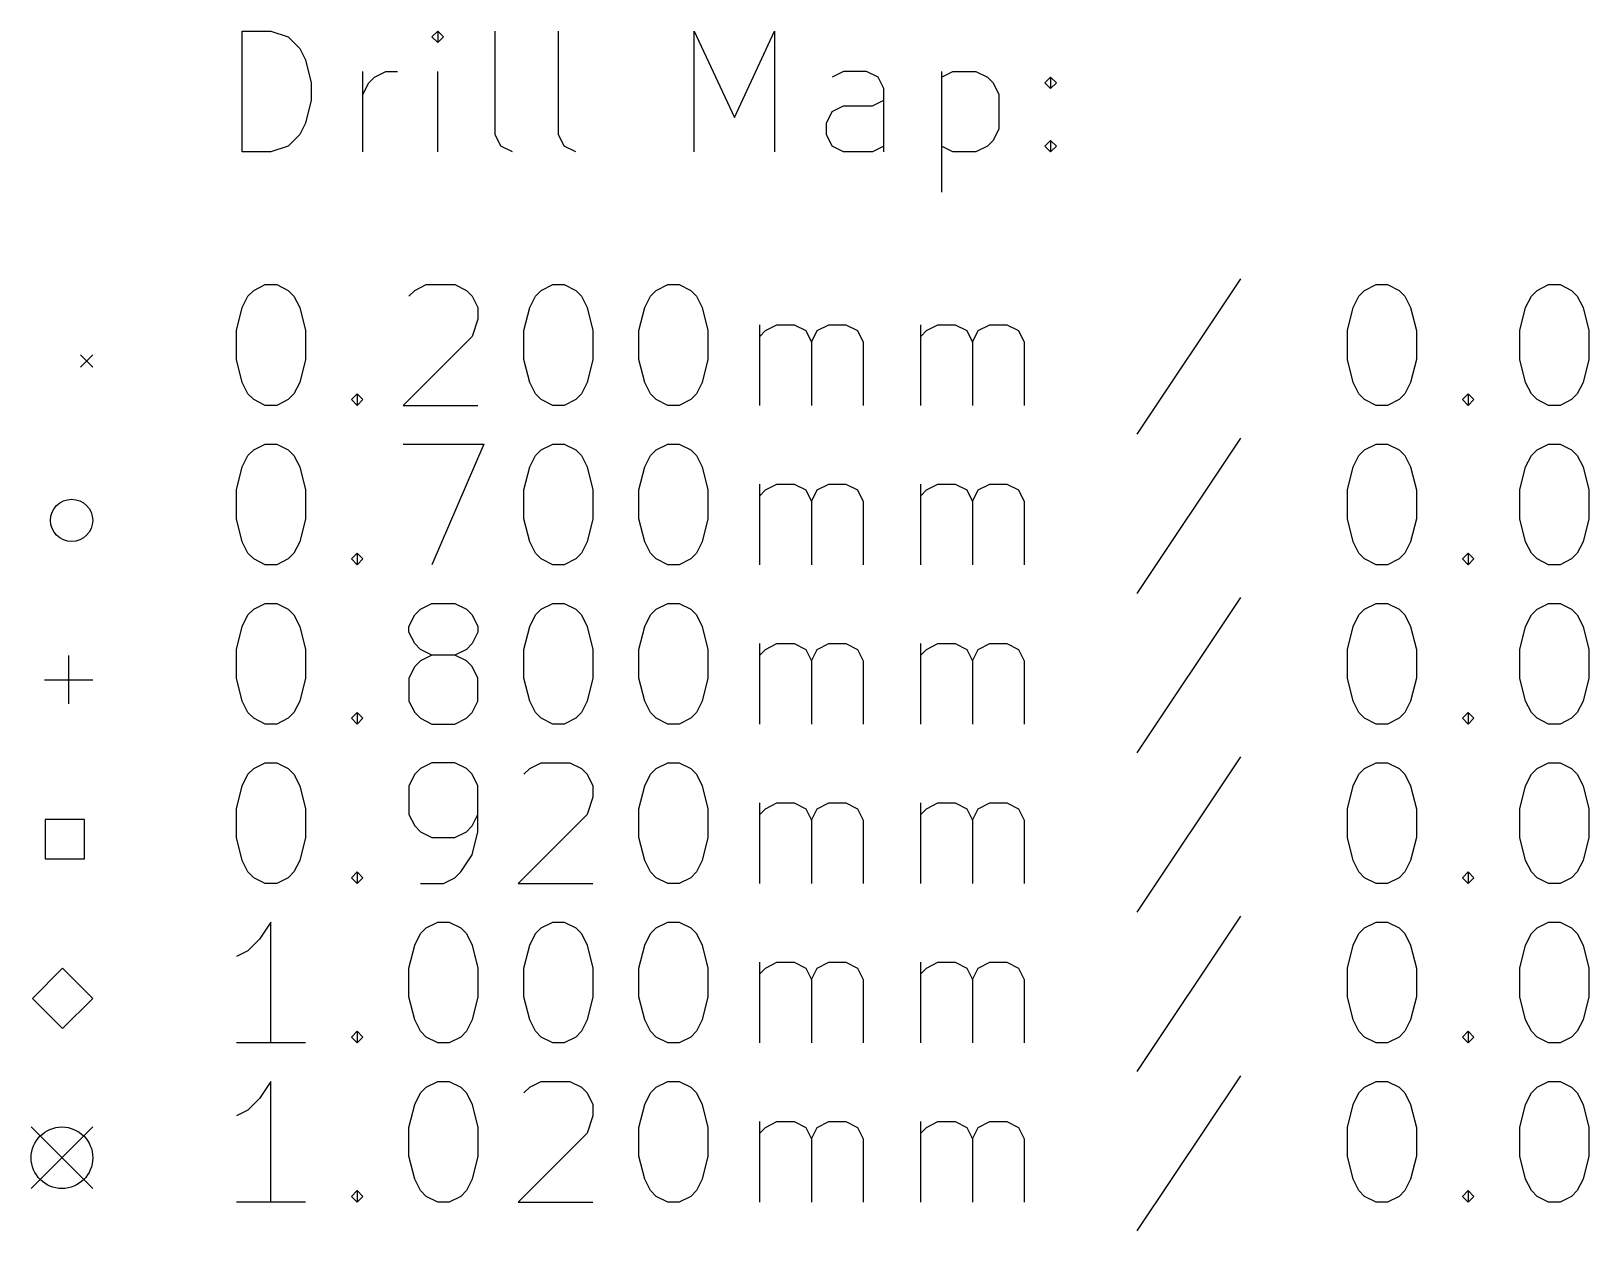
# Model space of a CAD drawing. Extents: x 82 to 194, y -127 to -38.
# Drawn here: x 82.93 to 108.73, y -106.86 to -86.98 of the extents above; entities that cross this region are included whole.
import ezdxf

# ---------------------------------------------------------------- set-up
doc = ezdxf.new("R2010")
doc.units = 0
doc.layers.add('BLACK', color=7, linetype='CONTINUOUS')

msp = doc.modelspace()

# ---------------------------------------------------------------- linework, layer by layer
at = {"layer": 'BLACK', "linetype": 'CONTINUOUS'}
for p, q in [((86.4262, -88.9848), (86.4262, -86.9848)), ((86.4262, -86.9848), (86.9024, -86.9848)), ((86.9024, -86.9848), (87.1881, -87.08)), ((87.1881, -87.08), (87.3786, -87.2705)), ((89.6643, -86.9848), (89.569, -87.08)), ((89.569, -87.08), (89.6643, -87.1752)), ((89.7595, -87.08), (89.6643, -86.9848)), ((89.6643, -86.9848), (89.6643, -87.1752)), ((89.6643, -87.1752), (89.7595, -87.08)), ((90.6167, -88.699), (90.6167, -86.9848)), ((91.6643, -88.699), (91.6643, -86.9848)), ((93.9119, -88.9848), (93.9119, -86.9848)), ((93.9119, -86.9848), (94.5786, -88.4133)), ((94.5786, -88.4133), (95.2452, -86.9848)), ((95.2452, -86.9848), (95.2452, -88.9848)), ((87.3786, -87.2705), (87.4738, -87.461)), ((87.4738, -87.461), (87.569, -87.8419)), ((88.4262, -88.9848), (88.4262, -87.6514)), ((88.6167, -87.7467), (88.8071, -87.6514)), ((88.8071, -87.6514), (88.9976, -87.6514)), ((89.6643, -88.9848), (89.6643, -87.6514)), ((96.3881, -87.6514), (96.1976, -87.7467)), ((96.769, -87.6514), (96.3881, -87.6514)), ((96.9595, -87.7467), (96.769, -87.6514)), ((98.0071, -87.6514), (98.0071, -89.6514)), ((98.0071, -87.7467), (98.1976, -87.6514)), ((98.1976, -87.6514), (98.5786, -87.6514)), ((98.5786, -87.6514), (98.769, -87.7467)), ((87.569, -87.8419), (87.569, -88.1276)), ((88.4262, -88.0324), (88.5214, -87.8419)), ((88.5214, -87.8419), (88.6167, -87.7467)), ((97.0548, -87.9371), (96.9595, -87.7467)), ((97.0548, -88.9848), (97.0548, -87.9371)), ((98.769, -87.7467), (98.8643, -87.8419)), ((98.8643, -87.8419), (98.9595, -88.0324)), ((99.7214, -87.8419), (99.8167, -87.7467)), ((99.8167, -87.9371), (99.7214, -87.8419)), ((99.8167, -87.7467), (99.9119, -87.8419)), ((99.8167, -87.7467), (99.8167, -87.9371)), ((99.9119, -87.8419), (99.8167, -87.9371)), ((87.569, -88.1276), (87.4738, -88.5086)), ((96.1976, -88.3181), (96.3881, -88.2229)), ((96.3881, -88.2229), (96.8643, -88.2229)), ((96.8643, -88.2229), (97.0548, -88.1276)), ((98.9595, -88.0324), (98.9595, -88.6038)), ((96.1024, -88.5086), (96.1976, -88.3181)), ((87.3786, -88.699), (87.1881, -88.8895)), ((87.4738, -88.5086), (87.3786, -88.699)), ((90.7119, -88.8895), (90.6167, -88.699)), ((91.7595, -88.8895), (91.6643, -88.699)), ((96.1024, -88.699), (96.1024, -88.5086)), ((96.1976, -88.8895), (96.1024, -88.699)), ((98.9595, -88.6038), (98.8643, -88.7943)), ((86.9024, -88.9848), (86.4262, -88.9848)), ((87.1881, -88.8895), (86.9024, -88.9848)), ((90.9024, -88.9848), (90.7119, -88.8895)), ((91.95, -88.9848), (91.7595, -88.8895)), ((96.3881, -88.9848), (96.1976, -88.8895)), ((96.8643, -88.9848), (96.3881, -88.9848)), ((97.0548, -88.8895), (96.8643, -88.9848)), ((98.1976, -88.9848), (98.0071, -88.8895)), ((98.5786, -88.9848), (98.1976, -88.9848)), ((98.769, -88.8895), (98.5786, -88.9848)), ((98.8643, -88.7943), (98.769, -88.8895)), ((99.7214, -88.8895), (99.8167, -88.7943)), ((99.8167, -88.9848), (99.7214, -88.8895)), ((99.8167, -88.7943), (99.9119, -88.8895)), ((99.8167, -88.7943), (99.8167, -88.9848)), ((99.9119, -88.8895), (99.8167, -88.9848)), ((86.5214, -91.3752), (86.6167, -91.28)), ((86.6167, -91.28), (86.8071, -91.1848)), ((86.8071, -91.1848), (86.9976, -91.1848)), ((86.9976, -91.1848), (87.1881, -91.28)), ((87.1881, -91.28), (87.2833, -91.3752)), ((89.1881, -91.3752), (89.2833, -91.28)), ((89.2833, -91.28), (89.4738, -91.1848)), ((89.4738, -91.1848), (89.95, -91.1848)), ((89.95, -91.1848), (90.1405, -91.28)), ((90.1405, -91.28), (90.2357, -91.3752)), ((91.2833, -91.3752), (91.3786, -91.28)), ((91.3786, -91.28), (91.569, -91.1848)), ((91.569, -91.1848), (91.7595, -91.1848)), ((91.7595, -91.1848), (91.95, -91.28)), ((91.95, -91.28), (92.0452, -91.3752)), ((93.1881, -91.3752), (93.2833, -91.28)), ((93.2833, -91.28), (93.4738, -91.1848)), ((93.4738, -91.1848), (93.6643, -91.1848)), ((93.6643, -91.1848), (93.8548, -91.28)), ((93.8548, -91.28), (93.95, -91.3752)), ((102.96, -91.0895), (101.245, -93.661)), ((104.921, -91.3752), (105.017, -91.28)), ((105.017, -91.28), (105.207, -91.1848)), ((105.207, -91.1848), (105.398, -91.1848)), ((105.398, -91.1848), (105.588, -91.28)), ((105.588, -91.28), (105.683, -91.3752)), ((107.779, -91.3752), (107.874, -91.28)), ((107.874, -91.28), (108.064, -91.1848)), ((108.064, -91.1848), (108.255, -91.1848)), ((108.255, -91.1848), (108.445, -91.28)), ((108.445, -91.28), (108.54, -91.3752)), ((86.331, -91.9467), (86.4262, -91.5657)), ((86.4262, -91.5657), (86.5214, -91.3752)), ((87.2833, -91.3752), (87.3786, -91.5657)), ((87.3786, -91.5657), (87.4738, -91.9467)), ((90.2357, -91.3752), (90.331, -91.5657)), ((90.331, -91.5657), (90.331, -91.7562)), ((91.0929, -91.9467), (91.1881, -91.5657)), ((91.1881, -91.5657), (91.2833, -91.3752)), ((92.0452, -91.3752), (92.1405, -91.5657)), ((92.1405, -91.5657), (92.2357, -91.9467)), ((92.9976, -91.9467), (93.0929, -91.5657)), ((93.0929, -91.5657), (93.1881, -91.3752)), ((93.95, -91.3752), (94.0452, -91.5657)), ((94.0452, -91.5657), (94.1405, -91.9467)), ((104.731, -91.9467), (104.826, -91.5657)), ((104.826, -91.5657), (104.921, -91.3752)), ((105.683, -91.3752), (105.779, -91.5657)), ((105.779, -91.5657), (105.874, -91.9467)), ((107.588, -91.9467), (107.683, -91.5657)), ((107.683, -91.5657), (107.779, -91.3752)), ((108.54, -91.3752), (108.636, -91.5657)), ((108.636, -91.5657), (108.731, -91.9467)), ((90.331, -91.7562), (90.2357, -92.0419)), ((94.9976, -93.1848), (94.9976, -91.8514)), ((95.0929, -91.9467), (95.2833, -91.8514)), ((95.2833, -91.8514), (95.569, -91.8514)), ((95.569, -91.8514), (95.7595, -91.9467)), ((95.95, -91.9467), (96.1405, -91.8514)), ((96.1405, -91.8514), (96.4262, -91.8514)), ((96.4262, -91.8514), (96.6167, -91.9467)), ((97.6643, -93.1848), (97.6643, -91.8514)), ((97.7595, -91.9467), (97.95, -91.8514)), ((97.95, -91.8514), (98.2357, -91.8514)), ((98.2357, -91.8514), (98.4262, -91.9467)), ((98.6167, -91.9467), (98.8071, -91.8514)), ((98.8071, -91.8514), (99.0929, -91.8514)), ((99.0929, -91.8514), (99.2833, -91.9467)), ((86.331, -92.4229), (86.331, -91.9467)), ((87.4738, -91.9467), (87.4738, -92.4229)), ((90.2357, -92.0419), (89.0929, -93.1848)), ((91.0929, -92.4229), (91.0929, -91.9467)), ((92.2357, -91.9467), (92.2357, -92.4229)), ((92.9976, -92.4229), (92.9976, -91.9467)), ((94.1405, -91.9467), (94.1405, -92.4229)), ((94.9976, -92.0419), (95.0929, -91.9467)), ((95.7595, -91.9467), (95.8548, -92.1371)), ((95.8548, -92.1371), (95.95, -91.9467)), ((96.6167, -91.9467), (96.7119, -92.1371)), ((97.6643, -92.0419), (97.7595, -91.9467)), ((98.4262, -91.9467), (98.5214, -92.1371)), ((98.5214, -92.1371), (98.6167, -91.9467)), ((99.2833, -91.9467), (99.3786, -92.1371)), ((104.731, -92.4229), (104.731, -91.9467)), ((105.874, -91.9467), (105.874, -92.4229)), ((107.588, -92.4229), (107.588, -91.9467)), ((108.731, -91.9467), (108.731, -92.4229)), ((83.75, -92.35), (83.95, -92.55)), ((83.95, -92.35), (83.75, -92.55)), ((95.8548, -92.1371), (95.8548, -93.1848)), ((96.7119, -92.1371), (96.7119, -93.1848)), ((98.5214, -92.1371), (98.5214, -93.1848)), ((99.3786, -92.1371), (99.3786, -93.1848)), ((86.4262, -92.8038), (86.331, -92.4229)), ((87.4738, -92.4229), (87.3786, -92.8038)), ((91.1881, -92.8038), (91.0929, -92.4229)), ((92.2357, -92.4229), (92.1405, -92.8038)), ((93.0929, -92.8038), (92.9976, -92.4229)), ((94.1405, -92.4229), (94.0452, -92.8038)), ((104.826, -92.8038), (104.731, -92.4229)), ((105.874, -92.4229), (105.779, -92.8038)), ((107.683, -92.8038), (107.588, -92.4229)), ((108.731, -92.4229), (108.636, -92.8038)), ((86.5214, -92.9943), (86.4262, -92.8038)), ((87.3786, -92.8038), (87.2833, -92.9943)), ((91.2833, -92.9943), (91.1881, -92.8038)), ((92.1405, -92.8038), (92.0452, -92.9943)), ((93.1881, -92.9943), (93.0929, -92.8038)), ((94.0452, -92.8038), (93.95, -92.9943)), ((104.921, -92.9943), (104.826, -92.8038)), ((105.779, -92.8038), (105.683, -92.9943)), ((107.779, -92.9943), (107.683, -92.8038)), ((108.636, -92.8038), (108.54, -92.9943)), ((86.6167, -93.0895), (86.5214, -92.9943)), ((86.8071, -93.1848), (86.6167, -93.0895)), ((87.1881, -93.0895), (86.9976, -93.1848)), ((87.2833, -92.9943), (87.1881, -93.0895)), ((88.2357, -93.0895), (88.331, -92.9943)), ((88.331, -93.1848), (88.2357, -93.0895)), ((88.331, -92.9943), (88.4262, -93.0895)), ((88.331, -92.9943), (88.331, -93.1848)), ((88.4262, -93.0895), (88.331, -93.1848)), ((91.3786, -93.0895), (91.2833, -92.9943)), ((91.569, -93.1848), (91.3786, -93.0895)), ((91.95, -93.0895), (91.7595, -93.1848)), ((92.0452, -92.9943), (91.95, -93.0895)), ((93.2833, -93.0895), (93.1881, -92.9943)), ((93.4738, -93.1848), (93.2833, -93.0895)), ((93.8548, -93.0895), (93.6643, -93.1848)), ((93.95, -92.9943), (93.8548, -93.0895)), ((105.017, -93.0895), (104.921, -92.9943)), ((105.207, -93.1848), (105.017, -93.0895)), ((105.588, -93.0895), (105.398, -93.1848)), ((105.683, -92.9943), (105.588, -93.0895)), ((106.636, -93.0895), (106.731, -92.9943)), ((106.731, -93.1848), (106.636, -93.0895)), ((106.731, -92.9943), (106.826, -93.0895)), ((106.731, -92.9943), (106.731, -93.1848)), ((106.826, -93.0895), (106.731, -93.1848)), ((107.874, -93.0895), (107.779, -92.9943)), ((108.064, -93.1848), (107.874, -93.0895)), ((108.445, -93.0895), (108.255, -93.1848)), ((108.54, -92.9943), (108.445, -93.0895)), ((86.9976, -93.1848), (86.8071, -93.1848)), ((89.0929, -93.1848), (90.331, -93.1848)), ((91.7595, -93.1848), (91.569, -93.1848)), ((93.6643, -93.1848), (93.4738, -93.1848)), ((105.398, -93.1848), (105.207, -93.1848)), ((108.255, -93.1848), (108.064, -93.1848)), ((86.6167, -93.92), (86.8071, -93.8248)), ((86.8071, -93.8248), (86.9976, -93.8248)), ((86.9976, -93.8248), (87.1881, -93.92)), ((89.0929, -93.8248), (90.4262, -93.8248)), ((90.4262, -93.8248), (89.569, -95.8248)), ((91.3786, -93.92), (91.569, -93.8248)), ((91.569, -93.8248), (91.7595, -93.8248)), ((91.7595, -93.8248), (91.95, -93.92)), ((93.2833, -93.92), (93.4738, -93.8248)), ((93.4738, -93.8248), (93.6643, -93.8248)), ((93.6643, -93.8248), (93.8548, -93.92)), ((102.96, -93.7295), (101.245, -96.301)), ((105.017, -93.92), (105.207, -93.8248)), ((105.207, -93.8248), (105.398, -93.8248)), ((105.398, -93.8248), (105.588, -93.92)), ((107.874, -93.92), (108.064, -93.8248)), ((108.064, -93.8248), (108.255, -93.8248)), ((108.255, -93.8248), (108.445, -93.92)), ((86.4262, -94.2057), (86.5214, -94.0152)), ((86.5214, -94.0152), (86.6167, -93.92)), ((87.1881, -93.92), (87.2833, -94.0152)), ((87.2833, -94.0152), (87.3786, -94.2057)), ((91.1881, -94.2057), (91.2833, -94.0152)), ((91.2833, -94.0152), (91.3786, -93.92)), ((91.95, -93.92), (92.0452, -94.0152)), ((92.0452, -94.0152), (92.1405, -94.2057)), ((93.0929, -94.2057), (93.1881, -94.0152)), ((93.1881, -94.0152), (93.2833, -93.92)), ((93.8548, -93.92), (93.95, -94.0152)), ((93.95, -94.0152), (94.0452, -94.2057)), ((104.826, -94.2057), (104.921, -94.0152)), ((104.921, -94.0152), (105.017, -93.92)), ((105.588, -93.92), (105.683, -94.0152)), ((105.683, -94.0152), (105.779, -94.2057)), ((107.683, -94.2057), (107.779, -94.0152)), ((107.779, -94.0152), (107.874, -93.92)), ((108.445, -93.92), (108.54, -94.0152)), ((108.54, -94.0152), (108.636, -94.2057)), ((86.331, -94.5867), (86.4262, -94.2057)), ((87.3786, -94.2057), (87.4738, -94.5867)), ((91.0929, -94.5867), (91.1881, -94.2057)), ((92.1405, -94.2057), (92.2357, -94.5867)), ((92.9976, -94.5867), (93.0929, -94.2057)), ((94.0452, -94.2057), (94.1405, -94.5867)), ((104.731, -94.5867), (104.826, -94.2057)), ((105.779, -94.2057), (105.874, -94.5867)), ((107.588, -94.5867), (107.683, -94.2057)), ((108.636, -94.2057), (108.731, -94.5867)), ((86.331, -95.0629), (86.331, -94.5867)), ((87.4738, -94.5867), (87.4738, -95.0629)), ((91.0929, -95.0629), (91.0929, -94.5867)), ((92.2357, -94.5867), (92.2357, -95.0629)), ((92.9976, -95.0629), (92.9976, -94.5867)), ((94.1405, -94.5867), (94.1405, -95.0629)), ((94.9976, -95.8248), (94.9976, -94.4914)), ((94.9976, -94.6819), (95.0929, -94.5867)), ((95.0929, -94.5867), (95.2833, -94.4914)), ((95.2833, -94.4914), (95.569, -94.4914)), ((95.569, -94.4914), (95.7595, -94.5867)), ((95.7595, -94.5867), (95.8548, -94.7771)), ((95.8548, -94.7771), (95.95, -94.5867)), ((95.95, -94.5867), (96.1405, -94.4914)), ((96.1405, -94.4914), (96.4262, -94.4914)), ((96.4262, -94.4914), (96.6167, -94.5867)), ((96.6167, -94.5867), (96.7119, -94.7771)), ((97.6643, -95.8248), (97.6643, -94.4914)), ((97.6643, -94.6819), (97.7595, -94.5867)), ((97.7595, -94.5867), (97.95, -94.4914)), ((97.95, -94.4914), (98.2357, -94.4914)), ((98.2357, -94.4914), (98.4262, -94.5867)), ((98.4262, -94.5867), (98.5214, -94.7771)), ((98.5214, -94.7771), (98.6167, -94.5867)), ((98.6167, -94.5867), (98.8071, -94.4914)), ((98.8071, -94.4914), (99.0929, -94.4914)), ((99.0929, -94.4914), (99.2833, -94.5867)), ((99.2833, -94.5867), (99.3786, -94.7771)), ((104.731, -95.0629), (104.731, -94.5867)), ((105.874, -94.5867), (105.874, -95.0629)), ((107.588, -95.0629), (107.588, -94.5867)), ((108.731, -94.5867), (108.731, -95.0629)), ((95.8548, -94.7771), (95.8548, -95.8248)), ((96.7119, -94.7771), (96.7119, -95.8248)), ((98.5214, -94.7771), (98.5214, -95.8248)), ((99.3786, -94.7771), (99.3786, -95.8248)), ((86.4262, -95.4438), (86.331, -95.0629)), ((87.4738, -95.0629), (87.3786, -95.4438)), ((91.1881, -95.4438), (91.0929, -95.0629)), ((92.2357, -95.0629), (92.1405, -95.4438)), ((93.0929, -95.4438), (92.9976, -95.0629)), ((94.1405, -95.0629), (94.0452, -95.4438)), ((104.826, -95.4438), (104.731, -95.0629)), ((105.874, -95.0629), (105.779, -95.4438)), ((107.683, -95.4438), (107.588, -95.0629)), ((108.731, -95.0629), (108.636, -95.4438)), ((86.5214, -95.6343), (86.4262, -95.4438)), ((87.3786, -95.4438), (87.2833, -95.6343)), ((91.2833, -95.6343), (91.1881, -95.4438)), ((92.1405, -95.4438), (92.0452, -95.6343)), ((93.1881, -95.6343), (93.0929, -95.4438)), ((94.0452, -95.4438), (93.95, -95.6343)), ((104.921, -95.6343), (104.826, -95.4438)), ((105.779, -95.4438), (105.683, -95.6343)), ((107.779, -95.6343), (107.683, -95.4438)), ((108.636, -95.4438), (108.54, -95.6343)), ((86.6167, -95.7295), (86.5214, -95.6343)), ((87.2833, -95.6343), (87.1881, -95.7295)), ((88.2357, -95.7295), (88.331, -95.6343)), ((88.331, -95.6343), (88.4262, -95.7295)), ((88.331, -95.6343), (88.331, -95.8248)), ((91.3786, -95.7295), (91.2833, -95.6343)), ((92.0452, -95.6343), (91.95, -95.7295)), ((93.2833, -95.7295), (93.1881, -95.6343)), ((93.95, -95.6343), (93.8548, -95.7295)), ((105.017, -95.7295), (104.921, -95.6343)), ((105.683, -95.6343), (105.588, -95.7295)), ((106.636, -95.7295), (106.731, -95.6343)), ((106.731, -95.6343), (106.826, -95.7295)), ((106.731, -95.6343), (106.731, -95.8248)), ((107.874, -95.7295), (107.779, -95.6343)), ((108.54, -95.6343), (108.445, -95.7295)), ((86.8071, -95.8248), (86.6167, -95.7295)), ((86.9976, -95.8248), (86.8071, -95.8248)), ((87.1881, -95.7295), (86.9976, -95.8248)), ((88.331, -95.8248), (88.2357, -95.7295)), ((88.4262, -95.7295), (88.331, -95.8248)), ((91.569, -95.8248), (91.3786, -95.7295)), ((91.7595, -95.8248), (91.569, -95.8248)), ((91.95, -95.7295), (91.7595, -95.8248)), ((93.4738, -95.8248), (93.2833, -95.7295)), ((93.6643, -95.8248), (93.4738, -95.8248)), ((93.8548, -95.7295), (93.6643, -95.8248)), ((105.207, -95.8248), (105.017, -95.7295)), ((105.398, -95.8248), (105.207, -95.8248)), ((105.588, -95.7295), (105.398, -95.8248)), ((106.731, -95.8248), (106.636, -95.7295)), ((106.826, -95.7295), (106.731, -95.8248)), ((108.064, -95.8248), (107.874, -95.7295)), ((108.255, -95.8248), (108.064, -95.8248)), ((108.445, -95.7295), (108.255, -95.8248)), ((86.6167, -96.56), (86.8071, -96.4648)), ((86.8071, -96.4648), (86.9976, -96.4648)), ((86.9976, -96.4648), (87.1881, -96.56)), ((89.3786, -96.56), (89.569, -96.4648)), ((89.569, -96.4648), (89.95, -96.4648)), ((89.95, -96.4648), (90.1405, -96.56)), ((91.3786, -96.56), (91.569, -96.4648)), ((91.569, -96.4648), (91.7595, -96.4648)), ((91.7595, -96.4648), (91.95, -96.56)), ((93.2833, -96.56), (93.4738, -96.4648)), ((93.4738, -96.4648), (93.6643, -96.4648)), ((93.6643, -96.4648), (93.8548, -96.56)), ((102.96, -96.3695), (101.245, -98.941)), ((105.017, -96.56), (105.207, -96.4648)), ((105.207, -96.4648), (105.398, -96.4648)), ((105.398, -96.4648), (105.588, -96.56)), ((107.874, -96.56), (108.064, -96.4648)), ((108.064, -96.4648), (108.255, -96.4648)), ((108.255, -96.4648), (108.445, -96.56)), ((86.4262, -96.8457), (86.5214, -96.6552)), ((86.5214, -96.6552), (86.6167, -96.56)), ((87.1881, -96.56), (87.2833, -96.6552)), ((87.2833, -96.6552), (87.3786, -96.8457)), ((89.1881, -96.8457), (89.2833, -96.6552)), ((89.2833, -96.6552), (89.3786, -96.56)), ((90.1405, -96.56), (90.2357, -96.6552)), ((90.2357, -96.6552), (90.331, -96.8457)), ((91.1881, -96.8457), (91.2833, -96.6552)), ((91.2833, -96.6552), (91.3786, -96.56)), ((91.95, -96.56), (92.0452, -96.6552)), ((92.0452, -96.6552), (92.1405, -96.8457)), ((93.0929, -96.8457), (93.1881, -96.6552)), ((93.1881, -96.6552), (93.2833, -96.56)), ((93.8548, -96.56), (93.95, -96.6552)), ((93.95, -96.6552), (94.0452, -96.8457)), ((104.826, -96.8457), (104.921, -96.6552)), ((104.921, -96.6552), (105.017, -96.56)), ((105.588, -96.56), (105.683, -96.6552)), ((105.683, -96.6552), (105.779, -96.8457)), ((107.683, -96.8457), (107.779, -96.6552)), ((107.779, -96.6552), (107.874, -96.56)), ((108.445, -96.56), (108.54, -96.6552)), ((108.54, -96.6552), (108.636, -96.8457)), ((86.331, -97.2267), (86.4262, -96.8457)), ((87.3786, -96.8457), (87.4738, -97.2267)), ((89.1881, -96.941), (89.1881, -96.8457)), ((89.2833, -97.1314), (89.1881, -96.941)), ((90.331, -96.941), (90.2357, -97.1314)), ((90.331, -96.8457), (90.331, -96.941)), ((91.0929, -97.2267), (91.1881, -96.8457)), ((92.1405, -96.8457), (92.2357, -97.2267)), ((92.9976, -97.2267), (93.0929, -96.8457)), ((94.0452, -96.8457), (94.1405, -97.2267)), ((104.731, -97.2267), (104.826, -96.8457)), ((105.779, -96.8457), (105.874, -97.2267)), ((107.588, -97.2267), (107.683, -96.8457)), ((108.636, -96.8457), (108.731, -97.2267)), ((86.331, -97.7029), (86.331, -97.2267)), ((87.4738, -97.2267), (87.4738, -97.7029)), ((89.3786, -97.2267), (89.2833, -97.1314)), ((89.569, -97.3219), (89.3786, -97.2267)), ((90.1405, -97.2267), (89.95, -97.3219)), ((90.2357, -97.1314), (90.1405, -97.2267)), ((91.0929, -97.7029), (91.0929, -97.2267)), ((92.2357, -97.2267), (92.2357, -97.7029)), ((92.9976, -97.7029), (92.9976, -97.2267)), ((94.1405, -97.2267), (94.1405, -97.7029)), ((94.9976, -98.4648), (94.9976, -97.1314)), ((94.9976, -97.3219), (95.0929, -97.2267)), ((95.0929, -97.2267), (95.2833, -97.1314)), ((95.2833, -97.1314), (95.569, -97.1314)), ((95.569, -97.1314), (95.7595, -97.2267)), ((95.7595, -97.2267), (95.8548, -97.4171)), ((95.8548, -97.4171), (95.95, -97.2267)), ((95.95, -97.2267), (96.1405, -97.1314)), ((96.1405, -97.1314), (96.4262, -97.1314)), ((96.4262, -97.1314), (96.6167, -97.2267)), ((96.6167, -97.2267), (96.7119, -97.4171)), ((97.6643, -98.4648), (97.6643, -97.1314)), ((97.6643, -97.3219), (97.7595, -97.2267)), ((97.7595, -97.2267), (97.95, -97.1314)), ((97.95, -97.1314), (98.2357, -97.1314)), ((98.2357, -97.1314), (98.4262, -97.2267)), ((98.4262, -97.2267), (98.5214, -97.4171)), ((98.5214, -97.4171), (98.6167, -97.2267)), ((98.6167, -97.2267), (98.8071, -97.1314)), ((98.8071, -97.1314), (99.0929, -97.1314)), ((99.0929, -97.1314), (99.2833, -97.2267)), ((99.2833, -97.2267), (99.3786, -97.4171)), ((104.731, -97.7029), (104.731, -97.2267)), ((105.874, -97.2267), (105.874, -97.7029)), ((107.588, -97.7029), (107.588, -97.2267)), ((108.731, -97.2267), (108.731, -97.7029)), ((83.55, -97.33), (83.55, -98.13)), ((89.2833, -97.5124), (89.1881, -97.7029)), ((89.3786, -97.4171), (89.2833, -97.5124)), ((89.569, -97.3219), (89.3786, -97.4171)), ((89.95, -97.3219), (89.569, -97.3219)), ((90.1405, -97.4171), (89.95, -97.3219)), ((90.2357, -97.5124), (90.1405, -97.4171)), ((90.331, -97.7029), (90.2357, -97.5124)), ((95.8548, -97.4171), (95.8548, -98.4648)), ((96.7119, -97.4171), (96.7119, -98.4648)), ((98.5214, -97.4171), (98.5214, -98.4648)), ((99.3786, -97.4171), (99.3786, -98.4648)), ((83.15, -97.73), (83.95, -97.73)), ((86.4262, -98.0838), (86.331, -97.7029)), ((87.4738, -97.7029), (87.3786, -98.0838)), ((89.1881, -97.7029), (89.1881, -98.0838)), ((90.331, -98.0838), (90.331, -97.7029)), ((91.1881, -98.0838), (91.0929, -97.7029)), ((92.2357, -97.7029), (92.1405, -98.0838)), ((93.0929, -98.0838), (92.9976, -97.7029)), ((94.1405, -97.7029), (94.0452, -98.0838)), ((104.826, -98.0838), (104.731, -97.7029)), ((105.874, -97.7029), (105.779, -98.0838)), ((107.683, -98.0838), (107.588, -97.7029)), ((108.731, -97.7029), (108.636, -98.0838)), ((86.5214, -98.2743), (86.4262, -98.0838)), ((86.6167, -98.3695), (86.5214, -98.2743)), ((87.2833, -98.2743), (87.1881, -98.3695)), ((87.3786, -98.0838), (87.2833, -98.2743)), ((88.2357, -98.3695), (88.331, -98.2743)), ((88.331, -98.2743), (88.4262, -98.3695)), ((88.331, -98.2743), (88.331, -98.4648)), ((89.1881, -98.0838), (89.2833, -98.2743)), ((89.2833, -98.2743), (89.3786, -98.3695)), ((90.1405, -98.3695), (90.2357, -98.2743)), ((90.2357, -98.2743), (90.331, -98.0838)), ((91.2833, -98.2743), (91.1881, -98.0838)), ((91.3786, -98.3695), (91.2833, -98.2743)), ((92.0452, -98.2743), (91.95, -98.3695)), ((92.1405, -98.0838), (92.0452, -98.2743)), ((93.1881, -98.2743), (93.0929, -98.0838)), ((93.2833, -98.3695), (93.1881, -98.2743)), ((93.95, -98.2743), (93.8548, -98.3695)), ((94.0452, -98.0838), (93.95, -98.2743)), ((104.921, -98.2743), (104.826, -98.0838)), ((105.017, -98.3695), (104.921, -98.2743)), ((105.683, -98.2743), (105.588, -98.3695)), ((105.779, -98.0838), (105.683, -98.2743)), ((106.636, -98.3695), (106.731, -98.2743)), ((106.731, -98.2743), (106.826, -98.3695)), ((106.731, -98.2743), (106.731, -98.4648)), ((107.779, -98.2743), (107.683, -98.0838)), ((107.874, -98.3695), (107.779, -98.2743)), ((108.54, -98.2743), (108.445, -98.3695)), ((108.636, -98.0838), (108.54, -98.2743)), ((86.8071, -98.4648), (86.6167, -98.3695)), ((86.9976, -98.4648), (86.8071, -98.4648)), ((87.1881, -98.3695), (86.9976, -98.4648)), ((88.331, -98.4648), (88.2357, -98.3695)), ((88.4262, -98.3695), (88.331, -98.4648)), ((89.3786, -98.3695), (89.569, -98.4648)), ((89.569, -98.4648), (89.95, -98.4648)), ((89.95, -98.4648), (90.1405, -98.3695)), ((91.569, -98.4648), (91.3786, -98.3695)), ((91.7595, -98.4648), (91.569, -98.4648)), ((91.95, -98.3695), (91.7595, -98.4648)), ((93.4738, -98.4648), (93.2833, -98.3695)), ((93.6643, -98.4648), (93.4738, -98.4648)), ((93.8548, -98.3695), (93.6643, -98.4648)), ((105.207, -98.4648), (105.017, -98.3695)), ((105.398, -98.4648), (105.207, -98.4648)), ((105.588, -98.3695), (105.398, -98.4648)), ((106.731, -98.4648), (106.636, -98.3695)), ((106.826, -98.3695), (106.731, -98.4648)), ((108.064, -98.4648), (107.874, -98.3695)), ((108.255, -98.4648), (108.064, -98.4648)), ((108.445, -98.3695), (108.255, -98.4648)), ((102.96, -99.0095), (101.245, -101.581)), ((86.4262, -99.4857), (86.5214, -99.2952)), ((86.5214, -99.2952), (86.6167, -99.2)), ((86.6167, -99.2), (86.8071, -99.1048)), ((86.8071, -99.1048), (86.9976, -99.1048)), ((86.9976, -99.1048), (87.1881, -99.2)), ((87.1881, -99.2), (87.2833, -99.2952)), ((87.2833, -99.2952), (87.3786, -99.4857)), ((89.2833, -99.2952), (89.1881, -99.4857)), ((89.3786, -99.2), (89.2833, -99.2952)), ((89.569, -99.1048), (89.3786, -99.2)), ((89.95, -99.1048), (89.569, -99.1048)), ((90.1405, -99.2), (89.95, -99.1048)), ((90.2357, -99.2952), (90.1405, -99.2)), ((90.331, -99.4857), (90.2357, -99.2952)), ((91.0929, -99.2952), (91.1881, -99.2)), ((91.1881, -99.2), (91.3786, -99.1048)), ((91.3786, -99.1048), (91.8548, -99.1048)), ((91.8548, -99.1048), (92.0452, -99.2)), ((92.0452, -99.2), (92.1405, -99.2952)), ((92.1405, -99.2952), (92.2357, -99.4857)), ((93.0929, -99.4857), (93.1881, -99.2952)), ((93.1881, -99.2952), (93.2833, -99.2)), ((93.2833, -99.2), (93.4738, -99.1048)), ((93.4738, -99.1048), (93.6643, -99.1048)), ((93.6643, -99.1048), (93.8548, -99.2)), ((93.8548, -99.2), (93.95, -99.2952)), ((93.95, -99.2952), (94.0452, -99.4857)), ((104.826, -99.4857), (104.921, -99.2952)), ((104.921, -99.2952), (105.017, -99.2)), ((105.017, -99.2), (105.207, -99.1048)), ((105.207, -99.1048), (105.398, -99.1048)), ((105.398, -99.1048), (105.588, -99.2)), ((105.588, -99.2), (105.683, -99.2952)), ((105.683, -99.2952), (105.779, -99.4857)), ((107.683, -99.4857), (107.779, -99.2952)), ((107.779, -99.2952), (107.874, -99.2)), ((107.874, -99.2), (108.064, -99.1048)), ((108.064, -99.1048), (108.255, -99.1048)), ((108.255, -99.1048), (108.445, -99.2)), ((108.445, -99.2), (108.54, -99.2952)), ((108.54, -99.2952), (108.636, -99.4857)), ((86.331, -99.8667), (86.4262, -99.4857)), ((87.3786, -99.4857), (87.4738, -99.8667)), ((89.1881, -99.4857), (89.1881, -99.9619)), ((90.331, -100.248), (90.331, -99.4857)), ((92.2357, -99.4857), (92.2357, -99.6762)), ((92.9976, -99.8667), (93.0929, -99.4857)), ((94.0452, -99.4857), (94.1405, -99.8667)), ((104.731, -99.8667), (104.826, -99.4857)), ((105.779, -99.4857), (105.874, -99.8667)), ((107.588, -99.8667), (107.683, -99.4857)), ((108.636, -99.4857), (108.731, -99.8667)), ((92.2357, -99.6762), (92.1405, -99.9619)), ((94.9976, -101.105), (94.9976, -99.7714)), ((95.0929, -99.8667), (95.2833, -99.7714)), ((95.2833, -99.7714), (95.569, -99.7714)), ((95.569, -99.7714), (95.7595, -99.8667)), ((95.95, -99.8667), (96.1405, -99.7714)), ((96.1405, -99.7714), (96.4262, -99.7714)), ((96.4262, -99.7714), (96.6167, -99.8667)), ((97.6643, -101.105), (97.6643, -99.7714)), ((97.7595, -99.8667), (97.95, -99.7714)), ((97.95, -99.7714), (98.2357, -99.7714)), ((98.2357, -99.7714), (98.4262, -99.8667)), ((98.6167, -99.8667), (98.8071, -99.7714)), ((98.8071, -99.7714), (99.0929, -99.7714)), ((99.0929, -99.7714), (99.2833, -99.8667)), ((83.8153, -100.045), (83.1647, -100.045)), ((83.1647, -100.045), (83.1647, -100.695)), ((83.8153, -100.695), (83.8153, -100.045)), ((86.331, -100.343), (86.331, -99.8667)), ((87.4738, -99.8667), (87.4738, -100.343)), ((89.1881, -99.9619), (89.2833, -100.152)), ((90.2357, -100.152), (90.331, -99.9619)), ((92.1405, -99.9619), (90.9976, -101.105)), ((92.9976, -100.343), (92.9976, -99.8667)), ((94.1405, -99.8667), (94.1405, -100.343)), ((94.9976, -99.9619), (95.0929, -99.8667)), ((95.7595, -99.8667), (95.8548, -100.057)), ((95.8548, -100.057), (95.95, -99.8667)), ((95.8548, -100.057), (95.8548, -101.105)), ((96.6167, -99.8667), (96.7119, -100.057)), ((96.7119, -100.057), (96.7119, -101.105)), ((97.6643, -99.9619), (97.7595, -99.8667)), ((98.4262, -99.8667), (98.5214, -100.057)), ((98.5214, -100.057), (98.6167, -99.8667)), ((98.5214, -100.057), (98.5214, -101.105)), ((99.2833, -99.8667), (99.3786, -100.057)), ((99.3786, -100.057), (99.3786, -101.105)), ((104.731, -100.343), (104.731, -99.8667)), ((105.874, -99.8667), (105.874, -100.343)), ((107.588, -100.343), (107.588, -99.8667)), ((108.731, -99.8667), (108.731, -100.343)), ((86.4262, -100.724), (86.331, -100.343)), ((87.4738, -100.343), (87.3786, -100.724)), ((89.2833, -100.152), (89.3786, -100.248)), ((89.3786, -100.248), (89.569, -100.343)), ((89.569, -100.343), (89.95, -100.343)), ((89.95, -100.343), (90.1405, -100.248)), ((90.1405, -100.248), (90.2357, -100.152)), ((90.2357, -100.629), (90.331, -100.248)), ((93.0929, -100.724), (92.9976, -100.343)), ((94.1405, -100.343), (94.0452, -100.724)), ((104.826, -100.724), (104.731, -100.343)), ((105.874, -100.343), (105.779, -100.724)), ((107.683, -100.724), (107.588, -100.343)), ((108.731, -100.343), (108.636, -100.724)), ((83.1647, -100.695), (83.8153, -100.695)), ((86.5214, -100.914), (86.4262, -100.724)), ((87.3786, -100.724), (87.2833, -100.914)), ((90.0452, -100.914), (90.2357, -100.629)), ((93.1881, -100.914), (93.0929, -100.724)), ((94.0452, -100.724), (93.95, -100.914)), ((104.921, -100.914), (104.826, -100.724)), ((105.779, -100.724), (105.683, -100.914)), ((107.779, -100.914), (107.683, -100.724)), ((108.636, -100.724), (108.54, -100.914)), ((86.6167, -101.01), (86.5214, -100.914)), ((86.8071, -101.105), (86.6167, -101.01)), ((86.9976, -101.105), (86.8071, -101.105)), ((87.1881, -101.01), (86.9976, -101.105)), ((87.2833, -100.914), (87.1881, -101.01)), ((88.2357, -101.01), (88.331, -100.914)), ((88.331, -101.105), (88.2357, -101.01)), ((88.331, -100.914), (88.4262, -101.01)), ((88.331, -100.914), (88.331, -101.105)), ((88.4262, -101.01), (88.331, -101.105)), ((89.3786, -101.105), (89.7595, -101.105)), ((89.7595, -101.105), (89.95, -101.01)), ((89.95, -101.01), (90.0452, -100.914)), ((90.9976, -101.105), (92.2357, -101.105)), ((93.2833, -101.01), (93.1881, -100.914)), ((93.4738, -101.105), (93.2833, -101.01)), ((93.6643, -101.105), (93.4738, -101.105)), ((93.8548, -101.01), (93.6643, -101.105)), ((93.95, -100.914), (93.8548, -101.01)), ((105.017, -101.01), (104.921, -100.914)), ((105.207, -101.105), (105.017, -101.01)), ((105.398, -101.105), (105.207, -101.105)), ((105.588, -101.01), (105.398, -101.105)), ((105.683, -100.914), (105.588, -101.01)), ((106.636, -101.01), (106.731, -100.914)), ((106.731, -101.105), (106.636, -101.01)), ((106.731, -100.914), (106.826, -101.01)), ((106.731, -100.914), (106.731, -101.105)), ((106.826, -101.01), (106.731, -101.105)), ((107.874, -101.01), (107.779, -100.914)), ((108.064, -101.105), (107.874, -101.01)), ((108.255, -101.105), (108.064, -101.105)), ((108.445, -101.01), (108.255, -101.105)), ((108.54, -100.914), (108.445, -101.01)), ((102.96, -101.65), (101.245, -104.221)), ((86.9024, -101.745), (86.7119, -102.03)), ((86.9024, -103.745), (86.9024, -101.745)), ((89.3786, -101.935), (89.4738, -101.84)), ((89.4738, -101.84), (89.6643, -101.745)), ((89.6643, -101.745), (89.8548, -101.745)), ((89.8548, -101.745), (90.0452, -101.84)), ((90.0452, -101.84), (90.1405, -101.935)), ((91.2833, -101.935), (91.3786, -101.84)), ((91.3786, -101.84), (91.569, -101.745)), ((91.569, -101.745), (91.7595, -101.745)), ((91.7595, -101.745), (91.95, -101.84)), ((91.95, -101.84), (92.0452, -101.935)), ((93.1881, -101.935), (93.2833, -101.84)), ((93.2833, -101.84), (93.4738, -101.745)), ((93.4738, -101.745), (93.6643, -101.745)), ((93.6643, -101.745), (93.8548, -101.84)), ((93.8548, -101.84), (93.95, -101.935)), ((104.921, -101.935), (105.017, -101.84)), ((105.017, -101.84), (105.207, -101.745)), ((105.207, -101.745), (105.398, -101.745)), ((105.398, -101.745), (105.588, -101.84)), ((105.588, -101.84), (105.683, -101.935)), ((107.779, -101.935), (107.874, -101.84)), ((107.874, -101.84), (108.064, -101.745)), ((108.064, -101.745), (108.255, -101.745)), ((108.255, -101.745), (108.445, -101.84)), ((108.445, -101.84), (108.54, -101.935)), ((86.7119, -102.03), (86.5214, -102.221)), ((89.1881, -102.507), (89.2833, -102.126)), ((89.2833, -102.126), (89.3786, -101.935)), ((90.1405, -101.935), (90.2357, -102.126)), ((90.2357, -102.126), (90.331, -102.507)), ((91.0929, -102.507), (91.1881, -102.126)), ((91.1881, -102.126), (91.2833, -101.935)), ((92.0452, -101.935), (92.1405, -102.126)), ((92.1405, -102.126), (92.2357, -102.507)), ((92.9976, -102.507), (93.0929, -102.126)), ((93.0929, -102.126), (93.1881, -101.935)), ((93.95, -101.935), (94.0452, -102.126)), ((94.0452, -102.126), (94.1405, -102.507)), ((104.731, -102.507), (104.826, -102.126)), ((104.826, -102.126), (104.921, -101.935)), ((105.683, -101.935), (105.779, -102.126)), ((105.779, -102.126), (105.874, -102.507)), ((107.588, -102.507), (107.683, -102.126)), ((107.683, -102.126), (107.779, -101.935)), ((108.54, -101.935), (108.636, -102.126)), ((108.636, -102.126), (108.731, -102.507)), ((86.5214, -102.221), (86.331, -102.316)), ((94.9976, -103.745), (94.9976, -102.411)), ((95.0929, -102.507), (95.2833, -102.411)), ((95.2833, -102.411), (95.569, -102.411)), ((95.569, -102.411), (95.7595, -102.507)), ((95.95, -102.507), (96.1405, -102.411)), ((96.1405, -102.411), (96.4262, -102.411)), ((96.4262, -102.411), (96.6167, -102.507)), ((97.6643, -103.745), (97.6643, -102.411)), ((97.7595, -102.507), (97.95, -102.411)), ((97.95, -102.411), (98.2357, -102.411)), ((98.2357, -102.411), (98.4262, -102.507)), ((98.6167, -102.507), (98.8071, -102.411)), ((98.8071, -102.411), (99.0929, -102.411)), ((99.0929, -102.411), (99.2833, -102.507)), ((83.45, -102.51), (82.95, -103.01)), ((83.95, -103.01), (83.45, -102.51)), ((89.1881, -102.983), (89.1881, -102.507)), ((90.331, -102.507), (90.331, -102.983)), ((91.0929, -102.983), (91.0929, -102.507)), ((92.2357, -102.507), (92.2357, -102.983)), ((92.9976, -102.983), (92.9976, -102.507)), ((94.1405, -102.507), (94.1405, -102.983)), ((94.9976, -102.602), (95.0929, -102.507)), ((95.7595, -102.507), (95.8548, -102.697)), ((95.8548, -102.697), (95.95, -102.507)), ((96.6167, -102.507), (96.7119, -102.697)), ((97.6643, -102.602), (97.7595, -102.507)), ((98.4262, -102.507), (98.5214, -102.697)), ((98.5214, -102.697), (98.6167, -102.507)), ((99.2833, -102.507), (99.3786, -102.697)), ((104.731, -102.983), (104.731, -102.507)), ((105.874, -102.507), (105.874, -102.983)), ((107.588, -102.983), (107.588, -102.507)), ((108.731, -102.507), (108.731, -102.983)), ((95.8548, -102.697), (95.8548, -103.745)), ((96.7119, -102.697), (96.7119, -103.745)), ((98.5214, -102.697), (98.5214, -103.745)), ((99.3786, -102.697), (99.3786, -103.745)), ((82.95, -103.01), (83.45, -103.51)), ((83.45, -103.51), (83.95, -103.01)), ((89.2833, -103.364), (89.1881, -102.983)), ((90.331, -102.983), (90.2357, -103.364)), ((91.1881, -103.364), (91.0929, -102.983)), ((92.2357, -102.983), (92.1405, -103.364)), ((93.0929, -103.364), (92.9976, -102.983)), ((94.1405, -102.983), (94.0452, -103.364)), ((104.826, -103.364), (104.731, -102.983)), ((105.874, -102.983), (105.779, -103.364)), ((107.683, -103.364), (107.588, -102.983)), ((108.731, -102.983), (108.636, -103.364)), ((89.3786, -103.554), (89.2833, -103.364)), ((90.2357, -103.364), (90.1405, -103.554)), ((91.2833, -103.554), (91.1881, -103.364)), ((92.1405, -103.364), (92.0452, -103.554)), ((93.1881, -103.554), (93.0929, -103.364)), ((94.0452, -103.364), (93.95, -103.554)), ((104.921, -103.554), (104.826, -103.364)), ((105.779, -103.364), (105.683, -103.554)), ((107.779, -103.554), (107.683, -103.364)), ((108.636, -103.364), (108.54, -103.554)), ((88.2357, -103.65), (88.331, -103.554)), ((88.331, -103.745), (88.2357, -103.65)), ((88.331, -103.554), (88.4262, -103.65)), ((88.331, -103.554), (88.331, -103.745)), ((88.4262, -103.65), (88.331, -103.745)), ((89.4738, -103.65), (89.3786, -103.554)), ((89.6643, -103.745), (89.4738, -103.65)), ((90.0452, -103.65), (89.8548, -103.745)), ((90.1405, -103.554), (90.0452, -103.65)), ((91.3786, -103.65), (91.2833, -103.554)), ((91.569, -103.745), (91.3786, -103.65)), ((91.95, -103.65), (91.7595, -103.745)), ((92.0452, -103.554), (91.95, -103.65)), ((93.2833, -103.65), (93.1881, -103.554)), ((93.4738, -103.745), (93.2833, -103.65)), ((93.8548, -103.65), (93.6643, -103.745)), ((93.95, -103.554), (93.8548, -103.65)), ((105.017, -103.65), (104.921, -103.554)), ((105.207, -103.745), (105.017, -103.65)), ((105.588, -103.65), (105.398, -103.745)), ((105.683, -103.554), (105.588, -103.65)), ((106.636, -103.65), (106.731, -103.554)), ((106.731, -103.745), (106.636, -103.65)), ((106.731, -103.554), (106.826, -103.65)), ((106.731, -103.554), (106.731, -103.745)), ((106.826, -103.65), (106.731, -103.745)), ((107.874, -103.65), (107.779, -103.554)), ((108.064, -103.745), (107.874, -103.65)), ((108.445, -103.65), (108.255, -103.745)), ((108.54, -103.554), (108.445, -103.65)), ((87.4738, -103.745), (86.331, -103.745)), ((89.8548, -103.745), (89.6643, -103.745)), ((91.7595, -103.745), (91.569, -103.745)), ((93.6643, -103.745), (93.4738, -103.745)), ((105.398, -103.745), (105.207, -103.745)), ((108.255, -103.745), (108.064, -103.745)), ((86.9024, -104.385), (86.7119, -104.67)), ((86.9024, -106.385), (86.9024, -104.385)), ((89.3786, -104.575), (89.4738, -104.48)), ((89.4738, -104.48), (89.6643, -104.385)), ((89.6643, -104.385), (89.8548, -104.385)), ((89.8548, -104.385), (90.0452, -104.48)), ((90.0452, -104.48), (90.1405, -104.575)), ((91.0929, -104.575), (91.1881, -104.48)), ((91.1881, -104.48), (91.3786, -104.385)), ((91.3786, -104.385), (91.8548, -104.385)), ((91.8548, -104.385), (92.0452, -104.48)), ((92.0452, -104.48), (92.1405, -104.575)), ((93.1881, -104.575), (93.2833, -104.48)), ((93.2833, -104.48), (93.4738, -104.385)), ((93.4738, -104.385), (93.6643, -104.385)), ((93.6643, -104.385), (93.8548, -104.48)), ((93.8548, -104.48), (93.95, -104.575)), ((102.96, -104.29), (101.245, -106.861)), ((104.921, -104.575), (105.017, -104.48)), ((105.017, -104.48), (105.207, -104.385)), ((105.207, -104.385), (105.398, -104.385)), ((105.398, -104.385), (105.588, -104.48)), ((105.588, -104.48), (105.683, -104.575)), ((107.779, -104.575), (107.874, -104.48)), ((107.874, -104.48), (108.064, -104.385)), ((108.064, -104.385), (108.255, -104.385)), ((108.255, -104.385), (108.445, -104.48)), ((108.445, -104.48), (108.54, -104.575)), ((86.7119, -104.67), (86.5214, -104.861)), ((89.2833, -104.766), (89.3786, -104.575)), ((90.1405, -104.575), (90.2357, -104.766)), ((92.1405, -104.575), (92.2357, -104.766)), ((93.0929, -104.766), (93.1881, -104.575)), ((93.95, -104.575), (94.0452, -104.766)), ((104.826, -104.766), (104.921, -104.575)), ((105.683, -104.575), (105.779, -104.766)), ((107.683, -104.766), (107.779, -104.575)), ((108.54, -104.575), (108.636, -104.766)), ((86.5214, -104.861), (86.331, -104.956)), ((89.1881, -105.147), (89.2833, -104.766)), ((90.2357, -104.766), (90.331, -105.147)), ((92.2357, -104.956), (92.1405, -105.242)), ((92.2357, -104.766), (92.2357, -104.956)), ((92.9976, -105.147), (93.0929, -104.766)), ((94.0452, -104.766), (94.1405, -105.147)), ((104.731, -105.147), (104.826, -104.766)), ((105.779, -104.766), (105.874, -105.147)), ((107.588, -105.147), (107.683, -104.766)), ((108.636, -104.766), (108.731, -105.147)), ((82.93, -105.14), (83.95, -106.16)), ((83.95, -105.14), (82.93, -106.16)), ((89.1881, -105.623), (89.1881, -105.147)), ((90.331, -105.147), (90.331, -105.623)), ((92.1405, -105.242), (90.9976, -106.385)), ((92.9976, -105.623), (92.9976, -105.147)), ((94.1405, -105.147), (94.1405, -105.623)), ((94.9976, -106.385), (94.9976, -105.051)), ((94.9976, -105.242), (95.0929, -105.147)), ((95.0929, -105.147), (95.2833, -105.051)), ((95.2833, -105.051), (95.569, -105.051)), ((95.569, -105.051), (95.7595, -105.147)), ((95.7595, -105.147), (95.8548, -105.337)), ((95.8548, -105.337), (95.95, -105.147)), ((95.95, -105.147), (96.1405, -105.051)), ((96.1405, -105.051), (96.4262, -105.051)), ((96.4262, -105.051), (96.6167, -105.147)), ((96.6167, -105.147), (96.7119, -105.337)), ((97.6643, -106.385), (97.6643, -105.051)), ((97.6643, -105.242), (97.7595, -105.147)), ((97.7595, -105.147), (97.95, -105.051)), ((97.95, -105.051), (98.2357, -105.051)), ((98.2357, -105.051), (98.4262, -105.147)), ((98.4262, -105.147), (98.5214, -105.337)), ((98.5214, -105.337), (98.6167, -105.147)), ((98.6167, -105.147), (98.8071, -105.051)), ((98.8071, -105.051), (99.0929, -105.051)), ((99.0929, -105.051), (99.2833, -105.147)), ((99.2833, -105.147), (99.3786, -105.337)), ((104.731, -105.623), (104.731, -105.147)), ((105.874, -105.147), (105.874, -105.623)), ((107.588, -105.623), (107.588, -105.147)), ((108.731, -105.147), (108.731, -105.623)), ((95.8548, -105.337), (95.8548, -106.385)), ((96.7119, -105.337), (96.7119, -106.385)), ((98.5214, -105.337), (98.5214, -106.385)), ((99.3786, -105.337), (99.3786, -106.385)), ((89.2833, -106.004), (89.1881, -105.623)), ((90.331, -105.623), (90.2357, -106.004)), ((93.0929, -106.004), (92.9976, -105.623)), ((94.1405, -105.623), (94.0452, -106.004)), ((104.826, -106.004), (104.731, -105.623)), ((105.874, -105.623), (105.779, -106.004)), ((107.683, -106.004), (107.588, -105.623)), ((108.731, -105.623), (108.636, -106.004)), ((89.3786, -106.194), (89.2833, -106.004)), ((90.2357, -106.004), (90.1405, -106.194)), ((93.1881, -106.194), (93.0929, -106.004)), ((94.0452, -106.004), (93.95, -106.194)), ((104.921, -106.194), (104.826, -106.004)), ((105.779, -106.004), (105.683, -106.194)), ((107.779, -106.194), (107.683, -106.004)), ((108.636, -106.004), (108.54, -106.194)), ((88.2357, -106.29), (88.331, -106.194)), ((88.331, -106.385), (88.2357, -106.29)), ((88.331, -106.194), (88.4262, -106.29)), ((88.331, -106.194), (88.331, -106.385)), ((88.4262, -106.29), (88.331, -106.385)), ((89.4738, -106.29), (89.3786, -106.194)), ((89.6643, -106.385), (89.4738, -106.29)), ((90.0452, -106.29), (89.8548, -106.385)), ((90.1405, -106.194), (90.0452, -106.29)), ((93.2833, -106.29), (93.1881, -106.194)), ((93.4738, -106.385), (93.2833, -106.29)), ((93.8548, -106.29), (93.6643, -106.385)), ((93.95, -106.194), (93.8548, -106.29)), ((105.017, -106.29), (104.921, -106.194)), ((105.207, -106.385), (105.017, -106.29)), ((105.588, -106.29), (105.398, -106.385)), ((105.683, -106.194), (105.588, -106.29)), ((106.636, -106.29), (106.731, -106.194)), ((106.731, -106.385), (106.636, -106.29)), ((106.731, -106.194), (106.826, -106.29)), ((106.731, -106.194), (106.731, -106.385)), ((106.826, -106.29), (106.731, -106.385)), ((107.874, -106.29), (107.779, -106.194)), ((108.064, -106.385), (107.874, -106.29)), ((108.445, -106.29), (108.255, -106.385)), ((108.54, -106.194), (108.445, -106.29)), ((87.4738, -106.385), (86.331, -106.385)), ((89.8548, -106.385), (89.6643, -106.385)), ((90.9976, -106.385), (92.2357, -106.385)), ((93.6643, -106.385), (93.4738, -106.385)), ((105.398, -106.385), (105.207, -106.385)), ((108.255, -106.385), (108.064, -106.385))]:
    msp.add_line(p, q, dxfattribs=at)
at = {"layer": 'BLACK'}
for centre, radius in [((83.6, -95.09), 0.35), ((83.44, -105.65), 0.51)]:
    msp.add_circle(centre, radius, dxfattribs=at)

doc.saveas('drawing.dxf')
